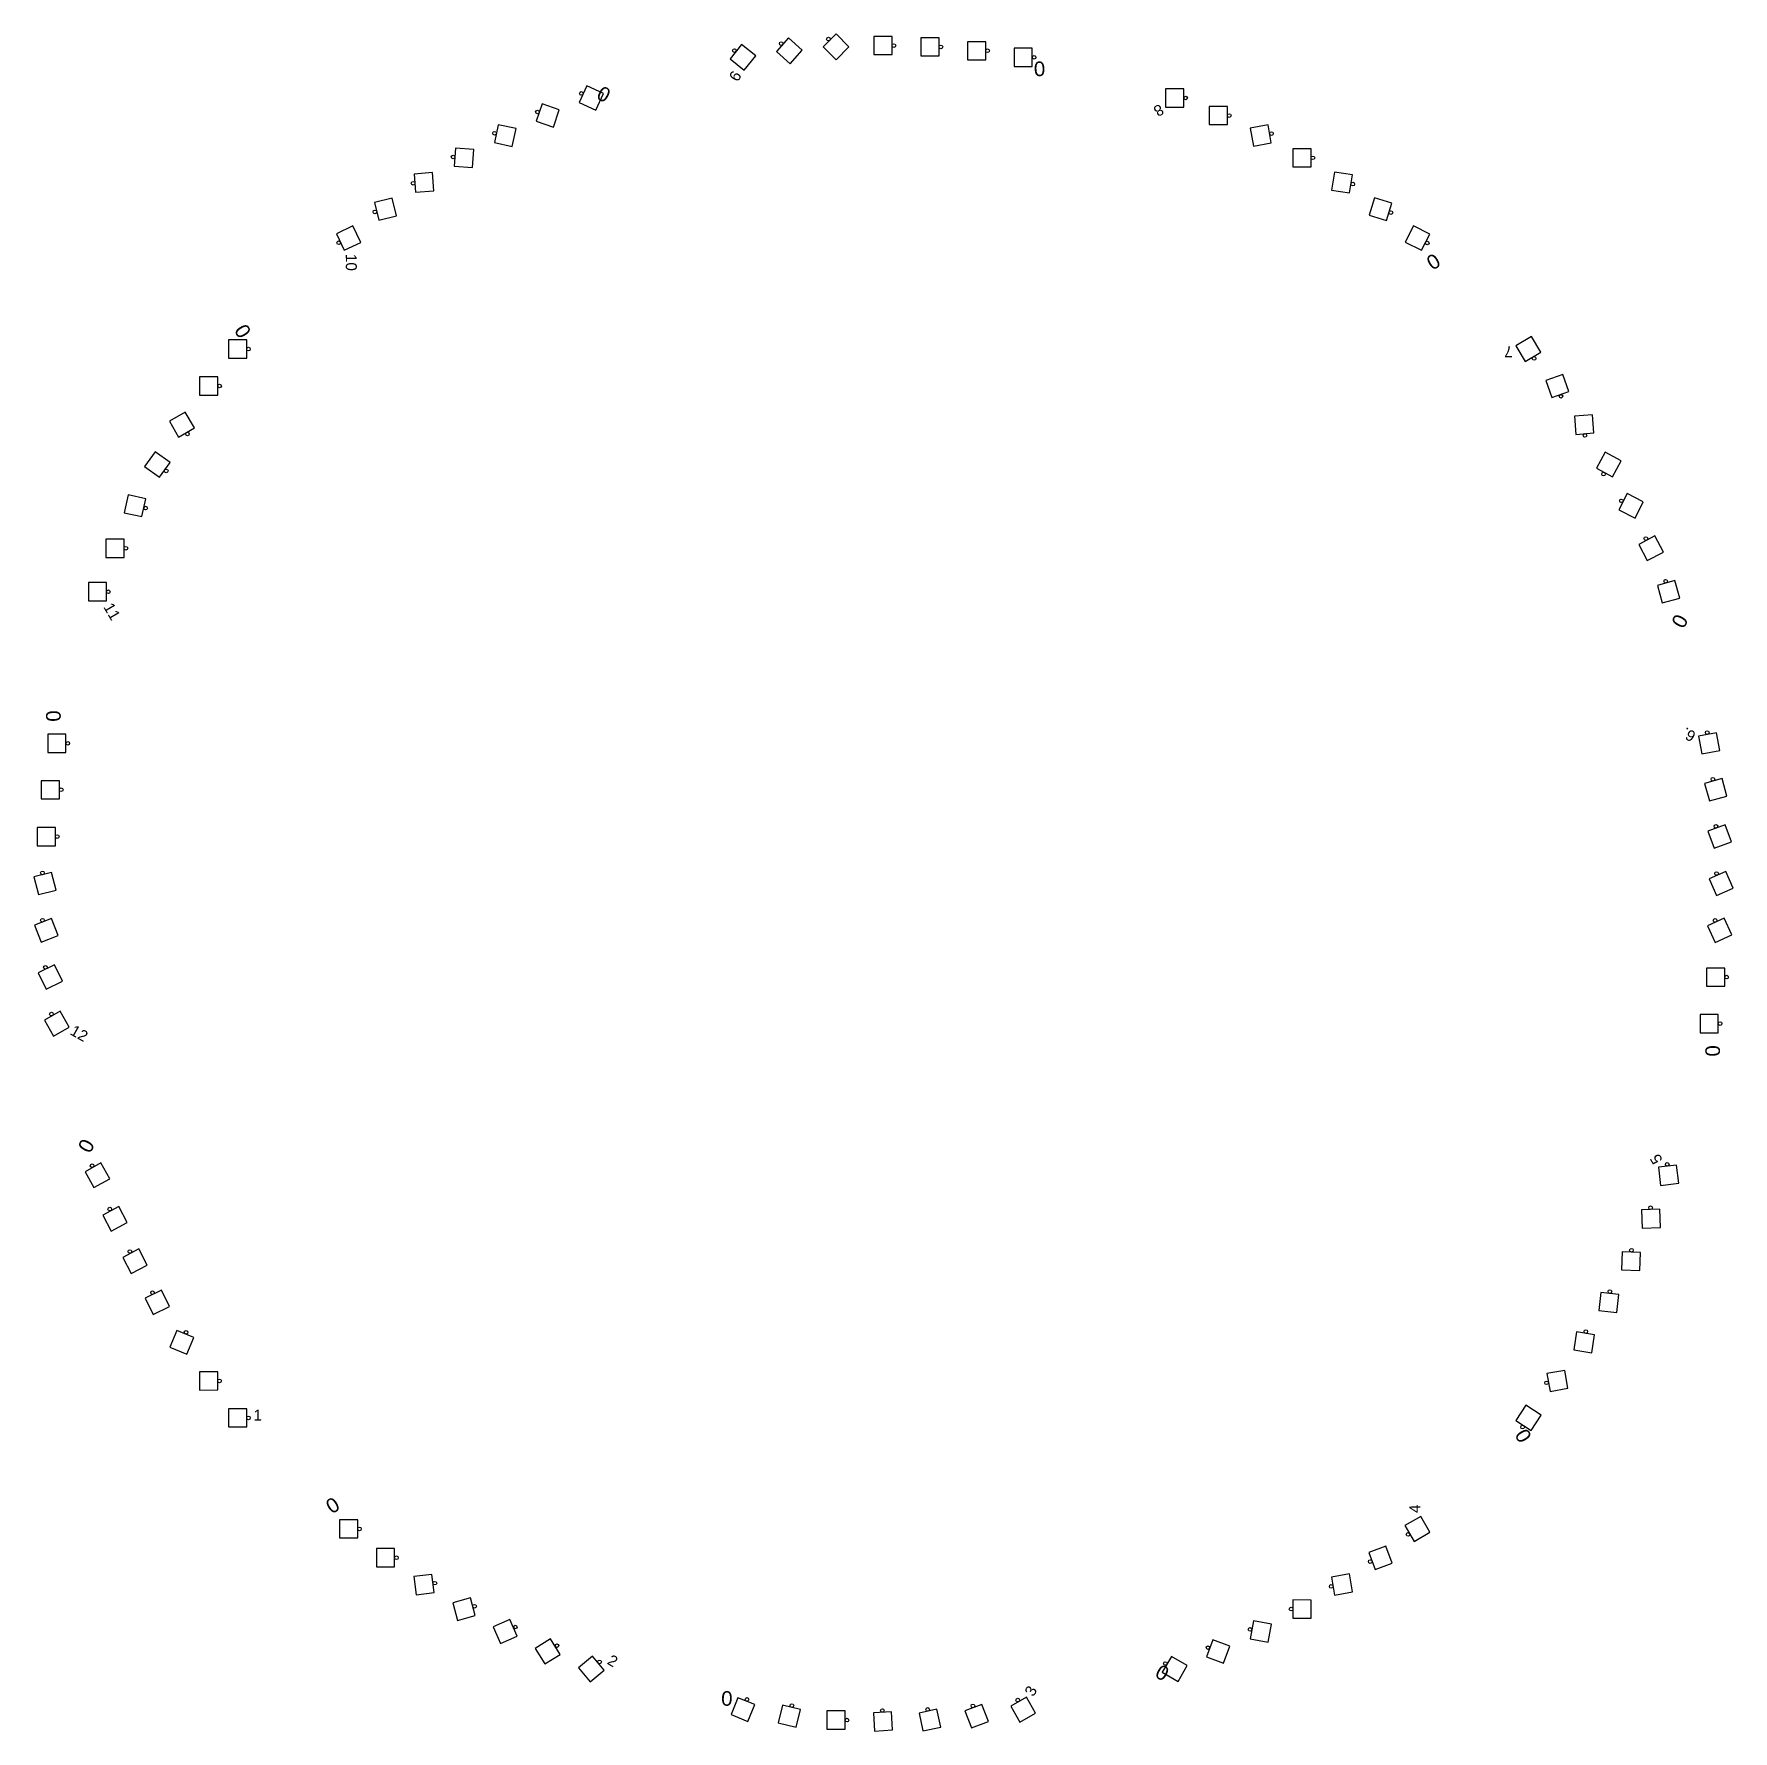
# Model space of a CAD drawing. Extents: x -280 to 280, y -279 to 280.
import ezdxf

# ---------------------------------------------------------------- set-up
doc = ezdxf.new("R2010")
doc.units = 0
doc.header["$MEASUREMENT"] = 0
doc.layers.get('0').update_dxf_attribs({"linetype": 'CONTINUOUS'})
doc.layers.add('EVERYTHING', color=7, linetype='CONTINUOUS')
doc.styles.get("Standard").update_dxf_attribs({"font": 'ARIAL.TTF'})

msp = doc.modelspace()

# ---------------------------------------------------------------- linework, layer by layer
at = {"layer": 'EVERYTHING', "color": 0}
for points in [[(-11.21, 275.55), (-15.43, 279.81), (-19.69, 275.59), (-15.47, 271.33)], [(-41.93, 272.57), (-46.61, 276.33), (-50.37, 271.65), (-45.69, 267.89)], [(-26.61, 274.51), (-31.09, 278.51), (-35.09, 274.03), (-30.61, 270.03)], [(-3, 273), (3, 273), (3, 279), (-3, 279)], [(12.45, 272.57), (18.45, 272.57), (18.45, 278.57), (12.45, 278.57)], [(27.85, 271.27), (33.85, 271.27), (33.85, 277.27), (27.85, 277.27)], [(43.15, 269.11), (49.15, 269.11), (49.15, 275.11), (43.15, 275.11)], [(-92.11, 260.19), (-97.55, 262.71), (-100.07, 257.27), (-94.63, 254.75)], [(93.09, 255.73), (99.09, 255.73), (99.09, 261.73), (93.09, 261.73)], [(-106.61, 254.81), (-112.28, 256.76), (-114.23, 251.09), (-108.56, 249.14)], [(107.42, 249.95), (113.42, 249.95), (113.42, 255.95), (107.42, 255.95)], [(-120.84, 248.67), (-126.71, 249.94), (-127.98, 244.07), (-122.11, 242.8)], [(121.98, 242.89), (127.89, 243.94), (126.84, 249.85), (120.93, 248.8)], [(-134.78, 241.78), (-140.76, 242.24), (-141.22, 236.26), (-135.24, 235.8)], [(135, 236.02), (141, 236.02), (141, 242.02), (135, 242.02)], [(-148.39, 234.14), (-154.38, 233.69), (-153.93, 227.7), (-147.94, 228.15)], [(147.74, 228.41), (153.67, 227.5), (154.58, 233.43), (148.65, 234.34)], [(-161.67, 225.74), (-167.49, 224.28), (-166.03, 218.46), (-160.21, 219.92)], [(160.08, 220.16), (165.79, 218.33), (167.62, 224.04), (161.91, 225.87)], [(-174.59, 216.57), (-180.01, 214.01), (-177.45, 208.59), (-172.03, 211.15)], [(171.99, 211.27), (177.33, 208.55), (180.05, 213.89), (174.71, 216.61)], [(208.47, 177.06), (211.54, 171.91), (216.69, 174.98), (213.62, 180.13)], [(-215.58, 173.02), (-209.58, 173.02), (-209.58, 179.02), (-215.58, 179.02)], [(-225.1, 160.85), (-219.1, 160.85), (-219.1, 166.85), (-225.1, 166.85)], [(218.27, 165.67), (220.28, 160.02), (225.93, 162.03), (223.92, 167.68)], [(-235.03, 152.23), (-231.99, 147.05), (-226.81, 150.09), (-229.85, 155.27)], [(227.7, 153.92), (228.16, 147.94), (234.14, 148.4), (233.68, 154.38)], [(-243.21, 137.3), (-238.32, 133.81), (-234.83, 138.7), (-239.72, 142.19)], [(237.82, 142.07), (234.95, 136.8), (240.22, 133.93), (243.09, 139.2)], [(-249.95, 122.13), (-244.09, 120.83), (-242.79, 126.69), (-248.65, 127.99)], [(250.4, 125.73), (245.05, 128.44), (242.34, 123.09), (247.69, 120.38)], [(-255.95, 107.42), (-249.95, 107.42), (-249.95, 113.42), (-255.95, 113.42)], [(257.01, 109.17), (254.2, 114.48), (248.89, 111.67), (251.7, 106.36)], [(-261.73, 93.09), (-255.73, 93.09), (-255.73, 99.09), (-261.73, 99.09)], [(262.43, 94.01), (260.81, 99.79), (255.03, 98.17), (256.65, 92.39)], [(-275.11, 43.15), (-269.11, 43.15), (-269.11, 49.15), (-275.11, 49.15)], [(275.61, 43.75), (274.51, 49.65), (268.61, 48.55), (269.71, 42.65)], [(-277.27, 27.85), (-271.27, 27.85), (-271.27, 33.85), (-277.27, 33.85)], [(277.95, 28.75), (276.37, 34.53), (270.59, 32.95), (272.17, 27.17)], [(-278.57, 12.45), (-272.57, 12.45), (-272.57, 18.45), (-278.57, 18.45)], [(279.43, 13.68), (277.34, 19.31), (271.71, 17.22), (273.8, 11.59)], [(-272.37, -2.19), (-273.81, 3.63), (-279.63, 2.19), (-278.19, -3.63)], [(279.95, -1.54), (277.54, 3.95), (272.05, 1.54), (274.46, -3.95)], [(-271.7, -17.19), (-273.83, -11.58), (-279.44, -13.71), (-277.31, -19.32)], [(279.55, -16.91), (277.03, -11.47), (271.59, -13.99), (274.11, -19.43)], [(-270.26, -32.23), (-272.89, -26.84), (-278.28, -29.47), (-275.65, -34.86)], [(271.27, -33.85), (277.27, -33.85), (277.27, -27.85), (271.27, -27.85)], [(-268.02, -47.29), (-270.97, -42.06), (-276.2, -45.01), (-273.25, -50.24)], [(269.11, -49.15), (275.11, -49.15), (275.11, -43.15), (269.11, -43.15)], [(-254.65, -97.24), (-257.58, -92.01), (-262.81, -94.94), (-259.88, -100.17)], [(262.08, -98.7), (261.34, -92.74), (255.38, -93.48), (256.12, -99.44)], [(-248.89, -111.64), (-251.73, -106.36), (-257.01, -109.2), (-254.17, -114.48)], [(256.07, -113.29), (255.82, -107.3), (249.83, -107.55), (250.08, -113.54)], [(-242.32, -125.67), (-245.11, -120.36), (-250.42, -123.15), (-247.63, -128.46)], [(249.26, -127.52), (249.48, -121.52), (243.48, -121.3), (243.26, -127.3)], [(-235.01, -139.37), (-237.65, -133.99), (-243.03, -136.63), (-240.39, -142.01)], [(241.67, -141.31), (242.33, -135.35), (236.37, -134.69), (235.71, -140.65)], [(-229.31, -155.08), (-227, -149.55), (-232.53, -147.24), (-234.84, -152.77)], [(233.42, -154.59), (234.35, -148.66), (228.42, -147.73), (227.49, -153.66)], [(-225.09, -166.86), (-219.09, -166.84), (-219.11, -160.84), (-225.11, -160.86)], [(224.52, -160.37), (218.62, -161.43), (219.68, -167.33), (225.58, -166.27)], [(-215.58, -179.02), (-209.58, -179.02), (-209.58, -173.02), (-215.58, -173.02)], [(211.68, -171.87), (208.43, -176.92), (213.48, -180.17), (216.73, -175.12)], [(-179.02, -215.58), (-173.02, -215.58), (-173.02, -209.58), (-179.02, -209.58)], [(177.08, -208.47), (171.91, -211.52), (174.96, -216.69), (180.13, -213.64)], [(-166.85, -225.1), (-160.85, -225.1), (-160.85, -219.1), (-166.85, -219.1)], [(165.62, -218.24), (159.99, -220.33), (162.08, -225.96), (167.71, -223.87)], [(-153.76, -234.27), (-147.81, -233.52), (-148.56, -227.57), (-154.51, -228.32)], [(153.59, -227.44), (147.68, -228.49), (148.73, -234.4), (154.64, -233.35)], [(-140.09, -242.71), (-134.31, -241.11), (-135.91, -235.33), (-141.69, -236.93)], [(141.02, -236.04), (135.02, -236), (134.98, -242), (140.98, -242.04)], [(-125.95, -250.32), (-120.46, -247.91), (-122.87, -242.42), (-128.36, -244.83)], [(127.9, -243.96), (122, -242.88), (120.92, -248.78), (126.82, -249.86)], [(-111.38, -257.08), (-106.29, -253.91), (-109.46, -248.82), (-114.55, -251.99)], [(114.27, -251.18), (108.65, -249.1), (106.57, -254.72), (112.19, -256.8)], [(-96.45, -262.96), (-91.86, -259.09), (-95.73, -254.5), (-100.32, -258.37)], [(100.19, -257.63), (94.99, -254.63), (91.99, -259.83), (97.19, -262.83)], [(-44.49, -276.02), (-42.24, -270.45), (-47.81, -268.2), (-50.06, -273.77)], [(50.24, -273.25), (47.29, -268.02), (42.06, -270.97), (45.01, -276.2)], [(-28.65, -277.9), (-27.22, -272.07), (-33.05, -270.64), (-34.48, -276.47)], [(-18.45, -278.57), (-12.45, -278.57), (-12.45, -272.57), (-18.45, -272.57)], [(3.17, -278.82), (2.82, -272.83), (-3.17, -273.18), (-2.82, -279.17)], [(19, -277.89), (17.77, -272.02), (11.9, -273.25), (13.13, -279.12)], [(34.71, -276.02), (32.6, -270.41), (26.99, -272.52), (29.1, -278.13)]]:
    msp.add_lwpolyline(points, close=True, dxfattribs=at)
for centre in [(-48.96, 274.36), (-33.54, 276.67), (-17.98, 278.13), (3.6, 276), (19.05, 275.57), (34.45, 274.27), (49.75, 272.11), (-99.36, 260.24), (99.69, 258.73), (-113.82, 254.12), (114.02, 252.95), (-127.93, 247.13), (127.95, 247), (-141.59, 239.3), (141.6, 239.02), (-154.75, 230.65), (154.72, 230.37), (-167.34, 221.22), (167.28, 221), (-179.27, 211.04), (179.23, 210.95), (-208.98, 176.02), (214.43, 172.93), (-218.5, 163.85), (223.31, 160.46), (-229.1, 148.06), (231.2, 147.57), (-236.09, 135.91), (237.3, 134.84), (-242.86, 123.63), (243.16, 126.04), (251.27, 113.6), (-249.35, 110.42), (-255.13, 96.09), (257.76, 99.56), (-268.51, 46.15), (271.45, 49.69), (273.32, 34.32), (-270.67, 30.85), (274.32, 18.83), (-271.97, 15.45), (-276.86, 3.49), (274.55, 3.29), (-276.85, -12.09), (274.06, -12.18), (-275.85, -27.61), (277.87, -30.85), (-273.88, -43.02), (275.71, -46.15), (-260.49, -92.95), (258.28, -92.52), (252.8, -106.82), (-254.66, -107.25), (-248.05, -121.22), (246.5, -120.81), (-240.6, -134.77), (239.42, -134.42), (-229.53, -147.84), (231.48, -147.6), (-218.5, -163.84), (218.56, -164.48), (-208.98, -176.02), (210.63, -179.05), (-172.42, -212.58), (172.92, -214.41), (-160.25, -222.1), (160.47, -223.35), (-147.59, -230.47), (147.62, -231.55), (-134.53, -238.06), (134.4, -239), (-121.11, -244.92), (120.87, -245.72), (-107.37, -251.04), (107.04, -251.7), (-93.34, -256.41), (92.97, -256.93), (-44.8, -268.77), (44.38, -268.97), (-30, -270.77), (-0.21, -272.41), (14.71, -272.05), (29.59, -270.9), (-11.85, -275.57)]:
    msp.add_circle(centre, 0.6, dxfattribs=at)

# ---------------------------------------------------------------- texts
at = {"color": 0}
for s, height, rotation, p in [('0', 4.8, 181.52, (53.35, 270.79)), ('9', 3.6, 240.35, (-49.54, 268.05)), ('0', 4.8, 151.52, (-89.19, 261.19)), ('8', 3.6, 210.35, (91.12, 256.9)), ('0', 4.8, 211.52, (181.6, 207.84)), ('10', 3.6, 270.35, (-176.93, 207.36)), ('0', 4.8, 121.52, (-207.84, 181.6)), ('7', 3.6, 180.35, (207.36, 176.93)), ('11', 3.6, 300.35, (-256.9, 91.12)), ('0', 4.8, 241.52, (261.19, 89.19)), ('0', 4.8, 91.52, (-270.79, 53.35)), ('6.', 3.6, 150.35, (268.05, 49.54)), ('12', 3.6, 330.35, (-268.05, -49.54)), ('0', 4.8, 271.52, (270.79, -53.35)), ('0', 4.8, 61.52, (-261.19, -89.19)), ('5', 3.6, 120.35, (256.9, -91.12)), ('1', 3.6, 359.65, (-207.36, -176.93)), ('0', 4.8, 301.52, (207.84, -181.6)), ('0', 4.8, 31.52, (-181.6, -207.84)), ('4', 3.6, 90.35, (176.93, -207.36)), ('2', 3.6, 329.65, (-91.12, -256.9)), ('0', 4.8, 331.52, (89.19, -261.19)), ('0', 4.8, 358.48, (-53.35, -270.79)), ('3', 3.6, 60.35, (49.54, -268.05))]:
    msp.add_text(s, height=height, rotation=rotation, dxfattribs=at).set_placement(p)

doc.saveas('drawing.dxf')
